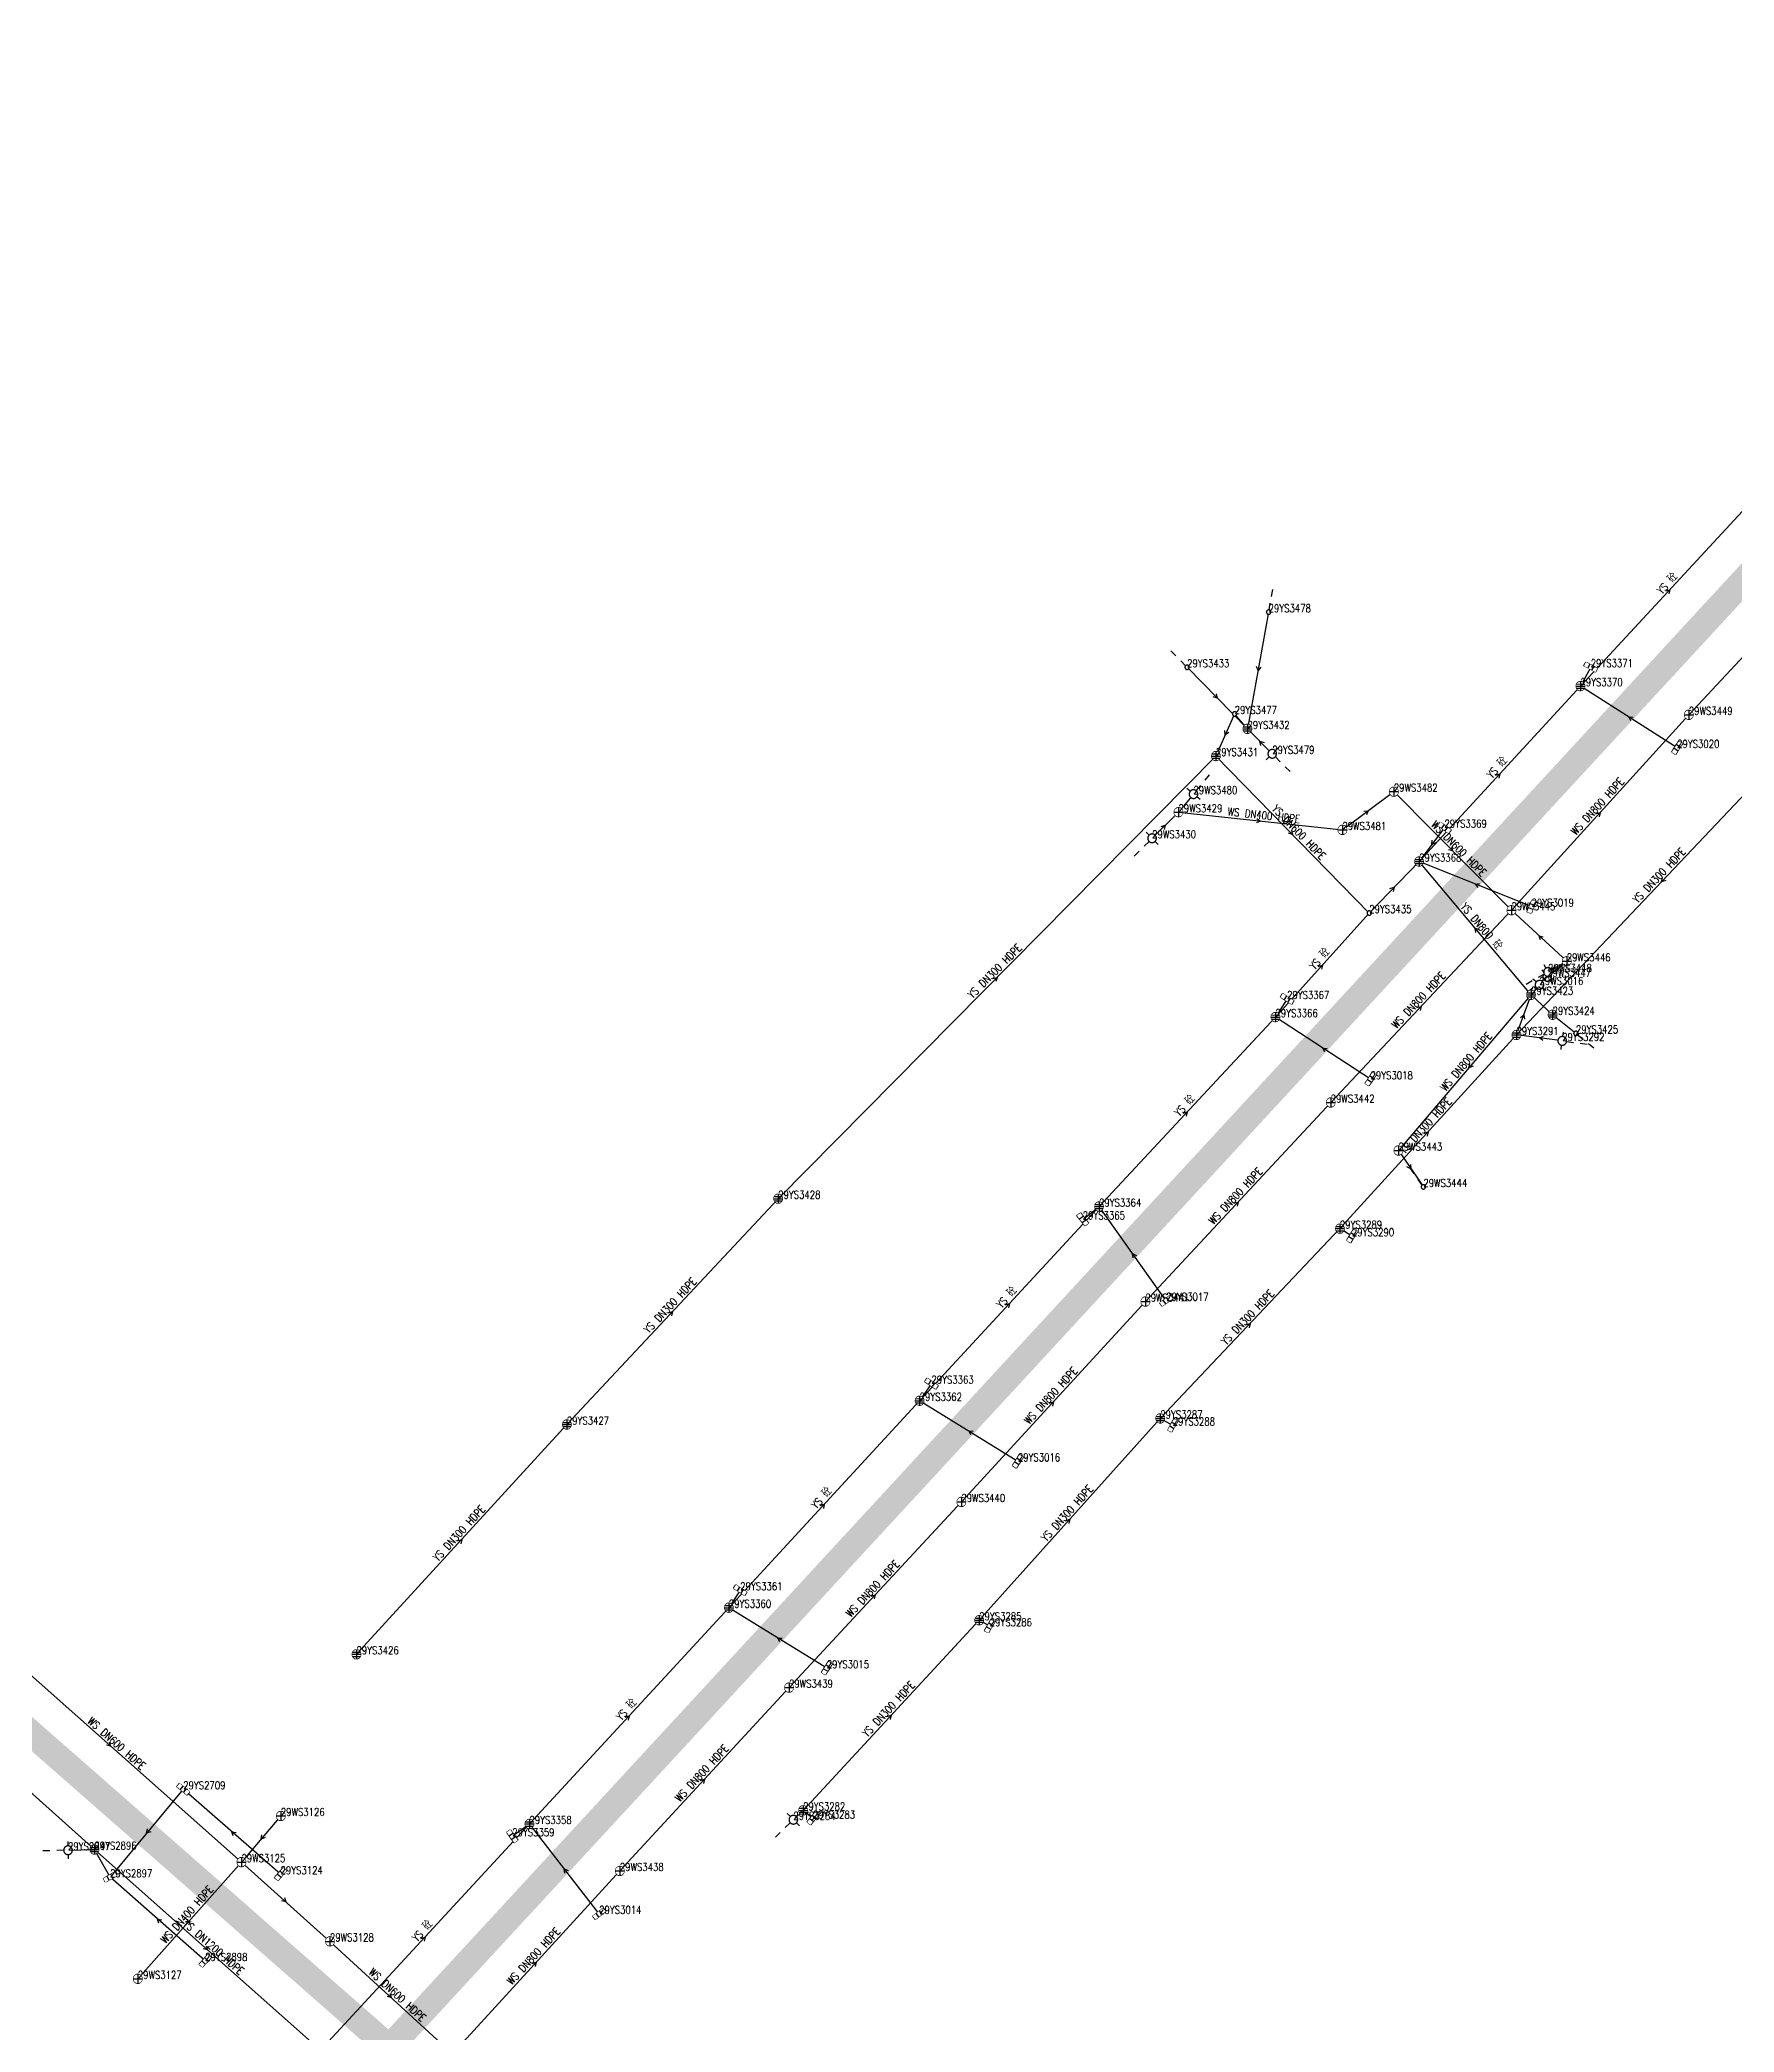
# Model space of a CAD drawing. Extents: x 78813 to 99477, y 2421021 to 2448125.
# Drawn here: x 86351.8 to 86547.2, y 2430890.8 to 2431120.6 of the extents above; entities that cross this region are included whole.
import ezdxf
from ezdxf.enums import TextEntityAlignment as Align

# ---------------------------------------------------------------- set-up
doc = ezdxf.new("R2010")
doc.units = 0
doc.set_wipeout_variables(frame=1)
doc.layers.get('0').update_dxf_attribs({"linetype": 'CONTINUOUS'})
for name, color, linetype in [('DX_WS', 16, 'CONTINUOUS'), ('DX_YS', 42, 'CONTINUOUS'), ('道路', 5, 'CONTINUOUS')]:
    doc.layers.add(name, color=color, linetype=linetype)
for name, color, linetype, true_color in [('WSLINE', 7, 'CONTINUOUS', 0x7f0000), ('YSANNEXE', 7, 'CONTINUOUS', 0xcc9900), ('YSLINE', 7, 'CONTINUOUS', 0xcc9900)]:
    doc.layers.add(name, color=color, linetype=linetype, true_color=true_color)
doc.styles.add('CcNameZT', font='txt.SHX', dxfattribs={"width": 0.8, "bigfont": 'HZTXT.SHX'})
doc.styles.get("Standard").update_dxf_attribs({"font": 'txt.shx', "bigfont": 'hztxt.shx'})

# ---------------------------------------------------------------- blocks, each defined once
blk = doc.blocks.new('PS污水井')
blk.add_lwpolyline([(1, 0), (1, 0.07), (0.99, 0.14), (0.98, 0.21), (0.96, 0.28), (0.94, 0.34), (0.91, 0.41), (0.88, 0.47), (0.85, 0.53), (0.81, 0.59), (0.77, 0.64), (0.72, 0.69), (0.67, 0.74), (0.62, 0.79), (0.56, 0.83), (0.5, 0.87), (0.44, 0.9), (0.37, 0.93), (0.31, 0.95), (0.24, 0.97), (0.17, 0.98), (0.1, 0.99), (0.03, 1), (-0.03, 1), (-0.1, 0.99), (-0.17, 0.98), (-0.24, 0.97), (-0.31, 0.95), (-0.37, 0.93), (-0.44, 0.9), (-0.5, 0.87), (-0.56, 0.83), (-0.62, 0.79), (-0.67, 0.74), (-0.72, 0.69), (-0.77, 0.64), (-0.81, 0.59), (-0.85, 0.53), (-0.88, 0.47), (-0.91, 0.41), (-0.94, 0.34), (-0.96, 0.28), (-0.98, 0.21), (-0.99, 0.14), (-1, 0.07), (-1, 0), (-1, -0.07), (-0.99, -0.14), (-0.98, -0.21), (-0.96, -0.28), (-0.94, -0.34), (-0.91, -0.41), (-0.88, -0.47), (-0.85, -0.53), (-0.81, -0.59), (-0.77, -0.64), (-0.72, -0.69), (-0.67, -0.74), (-0.62, -0.79), (-0.56, -0.83), (-0.5, -0.87), (-0.44, -0.9), (-0.37, -0.93), (-0.31, -0.95), (-0.24, -0.97), (-0.17, -0.98), (-0.1, -0.99), (-0.03, -1), (0.03, -1), (0.1, -0.99), (0.17, -0.98), (0.24, -0.97), (0.31, -0.95), (0.37, -0.93), (0.44, -0.9), (0.5, -0.87), (0.56, -0.83), (0.62, -0.79), (0.67, -0.74), (0.72, -0.69), (0.77, -0.64), (0.81, -0.59), (0.85, -0.53), (0.88, -0.47), (0.91, -0.41), (0.94, -0.34), (0.96, -0.28), (0.98, -0.21), (0.99, -0.14), (1, 0)], close=True)
blk.add_wipeout([(1, 0), (1, 0.07), (0.99, 0.14), (0.98, 0.21), (0.96, 0.28), (0.94, 0.34), (0.91, 0.41), (0.88, 0.47), (0.85, 0.53), (0.81, 0.59), (0.77, 0.64), (0.72, 0.69), (0.67, 0.74), (0.62, 0.79), (0.56, 0.83), (0.5, 0.87), (0.44, 0.9), (0.37, 0.93), (0.31, 0.95), (0.24, 0.97), (0.17, 0.98), (0.1, 0.99), (0.03, 1), (-0.03, 1), (-0.1, 0.99), (-0.17, 0.98), (-0.24, 0.97), (-0.31, 0.95), (-0.37, 0.93), (-0.44, 0.9), (-0.5, 0.87), (-0.56, 0.83), (-0.62, 0.79), (-0.67, 0.74), (-0.72, 0.69), (-0.77, 0.64), (-0.81, 0.59), (-0.85, 0.53), (-0.88, 0.47), (-0.91, 0.41), (-0.94, 0.34), (-0.96, 0.28), (-0.98, 0.21), (-0.99, 0.14), (-1, 0.07), (-1, 0), (-1, -0.07), (-0.99, -0.14), (-0.98, -0.21), (-0.96, -0.28), (-0.94, -0.34), (-0.91, -0.41), (-0.88, -0.47), (-0.85, -0.53), (-0.81, -0.59), (-0.77, -0.64), (-0.72, -0.69), (-0.67, -0.74), (-0.62, -0.79), (-0.56, -0.83), (-0.5, -0.87), (-0.44, -0.9), (-0.37, -0.93), (-0.31, -0.95), (-0.24, -0.97), (-0.17, -0.98), (-0.1, -0.99), (-0.03, -1), (0.03, -1), (0.1, -0.99), (0.17, -0.98), (0.24, -0.97), (0.31, -0.95), (0.37, -0.93), (0.44, -0.9), (0.5, -0.87), (0.56, -0.83), (0.62, -0.79), (0.67, -0.74), (0.72, -0.69), (0.77, -0.64), (0.81, -0.59), (0.85, -0.53), (0.88, -0.47), (0.91, -0.41), (0.94, -0.34), (0.96, -0.28), (0.98, -0.21), (0.99, -0.14)])
for p, q in [((-1, 0), (0, 0)), ((0, 1), (0, 0)), ((0, 0), (0, -1)), ((0, 0), (1, 0))]:
    blk.add_line(p, q)
blk = doc.blocks.new('PS非普查')
blk.add_lwpolyline([(3.7, 0), (5.3, 0)])
blk.add_wipeout([(0.5, 0), (0.5, 0.03), (0.5, 0.07), (0.49, 0.1), (0.48, 0.14), (0.47, 0.17), (0.46, 0.2), (0.44, 0.23), (0.42, 0.26), (0.4, 0.29), (0.38, 0.32), (0.36, 0.35), (0.33, 0.37), (0.31, 0.39), (0.28, 0.41), (0.25, 0.43), (0.22, 0.45), (0.19, 0.46), (0.15, 0.48), (0.12, 0.49), (0.09, 0.49), (0.05, 0.5), (0.02, 0.5), (-0.02, 0.5), (-0.05, 0.5), (-0.09, 0.49), (-0.12, 0.49), (-0.15, 0.48), (-0.19, 0.46), (-0.22, 0.45), (-0.25, 0.43), (-0.28, 0.41), (-0.31, 0.39), (-0.33, 0.37), (-0.36, 0.35), (-0.38, 0.32), (-0.4, 0.29), (-0.42, 0.26), (-0.44, 0.23), (-0.46, 0.2), (-0.47, 0.17), (-0.48, 0.14), (-0.49, 0.1), (-0.5, 0.07), (-0.5, 0.03), (-0.5, 0), (-0.5, -0.03), (-0.5, -0.07), (-0.49, -0.1), (-0.48, -0.14), (-0.47, -0.17), (-0.46, -0.2), (-0.44, -0.23), (-0.42, -0.26), (-0.4, -0.29), (-0.38, -0.32), (-0.36, -0.35), (-0.33, -0.37), (-0.31, -0.39), (-0.28, -0.41), (-0.25, -0.43), (-0.22, -0.45), (-0.19, -0.46), (-0.15, -0.48), (-0.12, -0.49), (-0.09, -0.49), (-0.05, -0.5), (-0.02, -0.5), (0.02, -0.5), (0.05, -0.5), (0.09, -0.49), (0.12, -0.49), (0.15, -0.48), (0.19, -0.46), (0.22, -0.45), (0.25, -0.43), (0.28, -0.41), (0.31, -0.39), (0.33, -0.37), (0.36, -0.35), (0.38, -0.32), (0.4, -0.29), (0.42, -0.26), (0.44, -0.23), (0.46, -0.2), (0.47, -0.17), (0.48, -0.14), (0.49, -0.1), (0.5, -0.07)])
blk.add_line((0.5, 0), (2.1, 0))
blk.add_lwpolyline([(0.5, 0), (0.5, 0.03), (0.5, 0.07), (0.49, 0.1), (0.48, 0.14), (0.47, 0.17), (0.46, 0.2), (0.44, 0.23), (0.42, 0.26), (0.4, 0.29), (0.38, 0.32), (0.36, 0.35), (0.33, 0.37), (0.31, 0.39), (0.28, 0.41), (0.25, 0.43), (0.22, 0.45), (0.19, 0.46), (0.15, 0.48), (0.12, 0.49), (0.09, 0.49), (0.05, 0.5), (0.02, 0.5), (-0.02, 0.5), (-0.05, 0.5), (-0.09, 0.49), (-0.12, 0.49), (-0.15, 0.48), (-0.19, 0.46), (-0.22, 0.45), (-0.25, 0.43), (-0.28, 0.41), (-0.31, 0.39), (-0.33, 0.37), (-0.36, 0.35), (-0.38, 0.32), (-0.4, 0.29), (-0.42, 0.26), (-0.44, 0.23), (-0.46, 0.2), (-0.47, 0.17), (-0.48, 0.14), (-0.49, 0.1), (-0.5, 0.07), (-0.5, 0.03), (-0.5, 0), (-0.5, -0.03), (-0.5, -0.07), (-0.49, -0.1), (-0.48, -0.14), (-0.47, -0.17), (-0.46, -0.2), (-0.44, -0.23), (-0.42, -0.26), (-0.4, -0.29), (-0.38, -0.32), (-0.36, -0.35), (-0.33, -0.37), (-0.31, -0.39), (-0.28, -0.41), (-0.25, -0.43), (-0.22, -0.45), (-0.19, -0.46), (-0.15, -0.48), (-0.12, -0.49), (-0.09, -0.49), (-0.05, -0.5), (-0.02, -0.5), (0.02, -0.5), (0.05, -0.5), (0.09, -0.49), (0.12, -0.49), (0.15, -0.48), (0.19, -0.46), (0.22, -0.45), (0.25, -0.43), (0.28, -0.41), (0.31, -0.39), (0.33, -0.37), (0.36, -0.35), (0.38, -0.32), (0.4, -0.29), (0.42, -0.26), (0.44, -0.23), (0.46, -0.2), (0.47, -0.17), (0.48, -0.14), (0.49, -0.1), (0.5, -0.07), (0.5, 0)], close=True)
blk = doc.blocks.new('PS预留口')
blk.add_lwpolyline([(4.2, 0), (5.8, 0)])
blk.add_wipeout([(1, 0), (1, 0.07), (0.99, 0.14), (0.98, 0.21), (0.96, 0.28), (0.94, 0.34), (0.91, 0.41), (0.88, 0.47), (0.85, 0.53), (0.81, 0.59), (0.77, 0.64), (0.72, 0.69), (0.67, 0.74), (0.62, 0.79), (0.56, 0.83), (0.5, 0.87), (0.44, 0.9), (0.37, 0.93), (0.31, 0.95), (0.24, 0.97), (0.17, 0.98), (0.1, 0.99), (0.03, 1), (-0.03, 1), (-0.1, 0.99), (-0.17, 0.98), (-0.24, 0.97), (-0.31, 0.95), (-0.37, 0.93), (-0.44, 0.9), (-0.5, 0.87), (-0.56, 0.83), (-0.62, 0.79), (-0.67, 0.74), (-0.72, 0.69), (-0.77, 0.64), (-0.81, 0.59), (-0.85, 0.53), (-0.88, 0.47), (-0.91, 0.41), (-0.94, 0.34), (-0.96, 0.28), (-0.98, 0.21), (-0.99, 0.14), (-1, 0.07), (-1, 0), (-1, -0.07), (-0.99, -0.14), (-0.98, -0.21), (-0.96, -0.28), (-0.94, -0.34), (-0.91, -0.41), (-0.88, -0.47), (-0.85, -0.53), (-0.81, -0.59), (-0.77, -0.64), (-0.72, -0.69), (-0.67, -0.74), (-0.62, -0.79), (-0.56, -0.83), (-0.5, -0.87), (-0.44, -0.9), (-0.37, -0.93), (-0.31, -0.95), (-0.24, -0.97), (-0.17, -0.98), (-0.1, -0.99), (-0.03, -1), (0.03, -1), (0.1, -0.99), (0.17, -0.98), (0.24, -0.97), (0.31, -0.95), (0.37, -0.93), (0.44, -0.9), (0.5, -0.87), (0.56, -0.83), (0.62, -0.79), (0.67, -0.74), (0.72, -0.69), (0.77, -0.64), (0.81, -0.59), (0.85, -0.53), (0.88, -0.47), (0.91, -0.41), (0.94, -0.34), (0.96, -0.28), (0.98, -0.21), (0.99, -0.14)])
blk.add_line((1, 0), (2.6, 0))
blk.add_lwpolyline([(1, 0), (1, 0.07), (0.99, 0.14), (0.98, 0.21), (0.96, 0.28), (0.94, 0.34), (0.91, 0.41), (0.88, 0.47), (0.85, 0.53), (0.81, 0.59), (0.77, 0.64), (0.72, 0.69), (0.67, 0.74), (0.62, 0.79), (0.56, 0.83), (0.5, 0.87), (0.44, 0.9), (0.37, 0.93), (0.31, 0.95), (0.24, 0.97), (0.17, 0.98), (0.1, 0.99), (0.03, 1), (-0.03, 1), (-0.1, 0.99), (-0.17, 0.98), (-0.24, 0.97), (-0.31, 0.95), (-0.37, 0.93), (-0.44, 0.9), (-0.5, 0.87), (-0.56, 0.83), (-0.62, 0.79), (-0.67, 0.74), (-0.72, 0.69), (-0.77, 0.64), (-0.81, 0.59), (-0.85, 0.53), (-0.88, 0.47), (-0.91, 0.41), (-0.94, 0.34), (-0.96, 0.28), (-0.98, 0.21), (-0.99, 0.14), (-1, 0.07), (-1, 0), (-1, -0.07), (-0.99, -0.14), (-0.98, -0.21), (-0.96, -0.28), (-0.94, -0.34), (-0.91, -0.41), (-0.88, -0.47), (-0.85, -0.53), (-0.81, -0.59), (-0.77, -0.64), (-0.72, -0.69), (-0.67, -0.74), (-0.62, -0.79), (-0.56, -0.83), (-0.5, -0.87), (-0.44, -0.9), (-0.37, -0.93), (-0.31, -0.95), (-0.24, -0.97), (-0.17, -0.98), (-0.1, -0.99), (-0.03, -1), (0.03, -1), (0.1, -0.99), (0.17, -0.98), (0.24, -0.97), (0.31, -0.95), (0.37, -0.93), (0.44, -0.9), (0.5, -0.87), (0.56, -0.83), (0.62, -0.79), (0.67, -0.74), (0.72, -0.69), (0.77, -0.64), (0.81, -0.59), (0.85, -0.53), (0.88, -0.47), (0.91, -0.41), (0.94, -0.34), (0.96, -0.28), (0.98, -0.21), (0.99, -0.14), (1, 0)], close=True)
for points in [[(0, 1), (0, 2)], [(0, -2), (0, -1)]]:
    blk.add_lwpolyline(points)
blk = doc.blocks.new('LX')
for p, q in [((-0.866, 0.5), (0, 0)), ((0, 0), (-0.866, -0.5))]:
    blk.add_line(p, q)
blk = doc.blocks.new('PS雨水井')
blk.add_lwpolyline([(1, 0), (1, 0.07), (0.99, 0.14), (0.98, 0.21), (0.96, 0.28), (0.94, 0.34), (0.91, 0.41), (0.88, 0.47), (0.85, 0.53), (0.81, 0.59), (0.77, 0.64), (0.72, 0.69), (0.67, 0.74), (0.62, 0.79), (0.56, 0.83), (0.5, 0.87), (0.44, 0.9), (0.37, 0.93), (0.31, 0.95), (0.24, 0.97), (0.17, 0.98), (0.1, 0.99), (0.03, 1), (-0.03, 1), (-0.1, 0.99), (-0.17, 0.98), (-0.24, 0.97), (-0.31, 0.95), (-0.37, 0.93), (-0.44, 0.9), (-0.5, 0.87), (-0.56, 0.83), (-0.62, 0.79), (-0.67, 0.74), (-0.72, 0.69), (-0.77, 0.64), (-0.81, 0.59), (-0.85, 0.53), (-0.88, 0.47), (-0.91, 0.41), (-0.94, 0.34), (-0.96, 0.28), (-0.98, 0.21), (-0.99, 0.14), (-1, 0.07), (-1, 0), (-1, -0.07), (-0.99, -0.14), (-0.98, -0.21), (-0.96, -0.28), (-0.94, -0.34), (-0.91, -0.41), (-0.88, -0.47), (-0.85, -0.53), (-0.81, -0.59), (-0.77, -0.64), (-0.72, -0.69), (-0.67, -0.74), (-0.62, -0.79), (-0.56, -0.83), (-0.5, -0.87), (-0.44, -0.9), (-0.37, -0.93), (-0.31, -0.95), (-0.24, -0.97), (-0.17, -0.98), (-0.1, -0.99), (-0.03, -1), (0.03, -1), (0.1, -0.99), (0.17, -0.98), (0.24, -0.97), (0.31, -0.95), (0.37, -0.93), (0.44, -0.9), (0.5, -0.87), (0.56, -0.83), (0.62, -0.79), (0.67, -0.74), (0.72, -0.69), (0.77, -0.64), (0.81, -0.59), (0.85, -0.53), (0.88, -0.47), (0.91, -0.41), (0.94, -0.34), (0.96, -0.28), (0.98, -0.21), (0.99, -0.14), (1, 0)], close=True)
blk.add_wipeout([(1, 0), (1, 0.07), (0.99, 0.14), (0.98, 0.21), (0.96, 0.28), (0.94, 0.34), (0.91, 0.41), (0.88, 0.47), (0.85, 0.53), (0.81, 0.59), (0.77, 0.64), (0.72, 0.69), (0.67, 0.74), (0.62, 0.79), (0.56, 0.83), (0.5, 0.87), (0.44, 0.9), (0.37, 0.93), (0.31, 0.95), (0.24, 0.97), (0.17, 0.98), (0.1, 0.99), (0.03, 1), (-0.03, 1), (-0.1, 0.99), (-0.17, 0.98), (-0.24, 0.97), (-0.31, 0.95), (-0.37, 0.93), (-0.44, 0.9), (-0.5, 0.87), (-0.56, 0.83), (-0.62, 0.79), (-0.67, 0.74), (-0.72, 0.69), (-0.77, 0.64), (-0.81, 0.59), (-0.85, 0.53), (-0.88, 0.47), (-0.91, 0.41), (-0.94, 0.34), (-0.96, 0.28), (-0.98, 0.21), (-0.99, 0.14), (-1, 0.07), (-1, 0), (-1, -0.07), (-0.99, -0.14), (-0.98, -0.21), (-0.96, -0.28), (-0.94, -0.34), (-0.91, -0.41), (-0.88, -0.47), (-0.85, -0.53), (-0.81, -0.59), (-0.77, -0.64), (-0.72, -0.69), (-0.67, -0.74), (-0.62, -0.79), (-0.56, -0.83), (-0.5, -0.87), (-0.44, -0.9), (-0.37, -0.93), (-0.31, -0.95), (-0.24, -0.97), (-0.17, -0.98), (-0.1, -0.99), (-0.03, -1), (0.03, -1), (0.1, -0.99), (0.17, -0.98), (0.24, -0.97), (0.31, -0.95), (0.37, -0.93), (0.44, -0.9), (0.5, -0.87), (0.56, -0.83), (0.62, -0.79), (0.67, -0.74), (0.72, -0.69), (0.77, -0.64), (0.81, -0.59), (0.85, -0.53), (0.88, -0.47), (0.91, -0.41), (0.94, -0.34), (0.96, -0.28), (0.98, -0.21), (0.99, -0.14)])
for p, q in [((-1, 0), (0, 0)), ((-0.88, 0.48), (0, 0.47)), ((0, 1), (0, 0)), ((0, 0.47), (0.88, 0.47)), ((0, 0), (0, -1)), ((0, 0), (1, 0)), ((-0.88, -0.48), (0, -0.48)), ((0, -0.48), (0.88, -0.48))]:
    blk.add_line(p, q)
blk = doc.blocks.new('PS雨篦')
blk.add_lwpolyline([(-1.5, 0.5), (0, 0.5), (1.5, 0.5), (1.5, -0.5), (0, -0.5), (-1.5, -0.5)], close=True)
blk.add_wipeout([(-1.5, 0.5), (0, 0.5), (1.5, 0.5), (1.5, -0.5), (0, -0.5), (-1.5, -0.5)])
for p, q in [((-0.51, -0.5), (-0.51, 0.5)), ((0.49, -0.5), (0.49, 0.5))]:
    blk.add_line(p, q)
blk = doc.blocks.new('PS管线点')
blk.add_wipeout([(0.5, 0), (0.5, 0.03), (0.5, 0.07), (0.49, 0.1), (0.48, 0.14), (0.47, 0.17), (0.46, 0.2), (0.44, 0.23), (0.42, 0.26), (0.4, 0.29), (0.38, 0.32), (0.36, 0.35), (0.33, 0.37), (0.31, 0.39), (0.28, 0.41), (0.25, 0.43), (0.22, 0.45), (0.19, 0.46), (0.15, 0.48), (0.12, 0.49), (0.09, 0.49), (0.05, 0.5), (0.02, 0.5), (-0.02, 0.5), (-0.05, 0.5), (-0.09, 0.49), (-0.12, 0.49), (-0.15, 0.48), (-0.19, 0.46), (-0.22, 0.45), (-0.25, 0.43), (-0.28, 0.41), (-0.31, 0.39), (-0.33, 0.37), (-0.36, 0.35), (-0.38, 0.32), (-0.4, 0.29), (-0.42, 0.26), (-0.44, 0.23), (-0.46, 0.2), (-0.47, 0.17), (-0.48, 0.14), (-0.49, 0.1), (-0.5, 0.07), (-0.5, 0.03), (-0.5, 0), (-0.5, -0.03), (-0.5, -0.07), (-0.49, -0.1), (-0.48, -0.14), (-0.47, -0.17), (-0.46, -0.2), (-0.44, -0.23), (-0.42, -0.26), (-0.4, -0.29), (-0.38, -0.32), (-0.36, -0.35), (-0.33, -0.37), (-0.31, -0.39), (-0.28, -0.41), (-0.25, -0.43), (-0.22, -0.45), (-0.19, -0.46), (-0.15, -0.48), (-0.12, -0.49), (-0.09, -0.49), (-0.05, -0.5), (-0.02, -0.5), (0.02, -0.5), (0.05, -0.5), (0.09, -0.49), (0.12, -0.49), (0.15, -0.48), (0.19, -0.46), (0.22, -0.45), (0.25, -0.43), (0.28, -0.41), (0.31, -0.39), (0.33, -0.37), (0.36, -0.35), (0.38, -0.32), (0.4, -0.29), (0.42, -0.26), (0.44, -0.23), (0.46, -0.2), (0.47, -0.17), (0.48, -0.14), (0.49, -0.1), (0.5, -0.07)])
blk.add_lwpolyline([(0.5, 0), (0.5, 0.03), (0.5, 0.07), (0.49, 0.1), (0.48, 0.14), (0.47, 0.17), (0.46, 0.2), (0.44, 0.23), (0.42, 0.26), (0.4, 0.29), (0.38, 0.32), (0.36, 0.35), (0.33, 0.37), (0.31, 0.39), (0.28, 0.41), (0.25, 0.43), (0.22, 0.45), (0.19, 0.46), (0.15, 0.48), (0.12, 0.49), (0.09, 0.49), (0.05, 0.5), (0.02, 0.5), (-0.02, 0.5), (-0.05, 0.5), (-0.09, 0.49), (-0.12, 0.49), (-0.15, 0.48), (-0.19, 0.46), (-0.22, 0.45), (-0.25, 0.43), (-0.28, 0.41), (-0.31, 0.39), (-0.33, 0.37), (-0.36, 0.35), (-0.38, 0.32), (-0.4, 0.29), (-0.42, 0.26), (-0.44, 0.23), (-0.46, 0.2), (-0.47, 0.17), (-0.48, 0.14), (-0.49, 0.1), (-0.5, 0.07), (-0.5, 0.03), (-0.5, 0), (-0.5, -0.03), (-0.5, -0.07), (-0.49, -0.1), (-0.48, -0.14), (-0.47, -0.17), (-0.46, -0.2), (-0.44, -0.23), (-0.42, -0.26), (-0.4, -0.29), (-0.38, -0.32), (-0.36, -0.35), (-0.33, -0.37), (-0.31, -0.39), (-0.28, -0.41), (-0.25, -0.43), (-0.22, -0.45), (-0.19, -0.46), (-0.15, -0.48), (-0.12, -0.49), (-0.09, -0.49), (-0.05, -0.5), (-0.02, -0.5), (0.02, -0.5), (0.05, -0.5), (0.09, -0.49), (0.12, -0.49), (0.15, -0.48), (0.19, -0.46), (0.22, -0.45), (0.25, -0.43), (0.28, -0.41), (0.31, -0.39), (0.33, -0.37), (0.36, -0.35), (0.38, -0.32), (0.4, -0.29), (0.42, -0.26), (0.44, -0.23), (0.46, -0.2), (0.47, -0.17), (0.48, -0.14), (0.49, -0.1), (0.5, -0.07), (0.5, 0)], close=True)

msp = doc.modelspace()

# ---------------------------------------------------------------- linework, layer by layer
at = {"layer": 'WSLINE'}
for p, q in [((86542, 2431042.75), (86564.24, 2431066.6)), ((86521.54, 2431020.2), (86542, 2431042.75)), ((86484.86, 2431033.6), (86483.13, 2431031.51)), ((86502.04, 2431029.47), (86507.97, 2431033.88)), ((86507.97, 2431033.88), (86521.54, 2431020.2)), ((86480.09, 2431028.5), (86483.13, 2431031.51)), ((86483.13, 2431031.51), (86502.04, 2431029.47)), ((86500.69, 2430998.02), (86521.54, 2431020.2)), ((86527.92, 2431014.31), (86521.54, 2431020.2)), ((86525.66, 2431012.53), (86527.92, 2431014.31)), ((86525.76, 2431013.08), (86527.92, 2431014.31)), ((86524.78, 2431011.6), (86508.5, 2430992.48)), ((86479.31, 2430975.06), (86500.69, 2430998.02)), ((86508.5, 2430992.48), (86511.38, 2430988.29)), ((86458.08, 2430951.95), (86479.31, 2430975.06)), ((86438.2, 2430930.53), (86458.08, 2430951.95)), ((86344.82, 2430937.18), (86375.03, 2430910.4)), ((86418.68, 2430909.38), (86438.2, 2430930.53)), ((86379.57, 2430915.72), (86375.03, 2430910.4)), ((86363.07, 2430896.94), (86375.03, 2430910.4)), ((86375.03, 2430910.4), (86385.24, 2430901.26)), ((86399.37, 2430888.3), (86418.68, 2430909.38)), ((86399.37, 2430888.3), (86385.24, 2430901.26))]:
    msp.add_line(p, q, dxfattribs=at)
at = {"layer": 'YSLINE'}
for p, q in [((86529.5, 2431046.06), (86550.14, 2431068.3)), ((86493.53, 2431054.59), (86491.08, 2431041.13)), ((86484.12, 2431048.23), (86491.08, 2431041.13)), ((86530.69, 2431048.25), (86529.5, 2431046.06)), ((86510.89, 2431025.82), (86529.5, 2431046.06)), ((86489.61, 2431042.85), (86487.45, 2431037.99)), ((86491.08, 2431041.13), (86489.61, 2431042.85)), ((86493.95, 2431038.25), (86491.08, 2431041.13)), ((86513.82, 2431029.73), (86510.89, 2431025.82)), ((86505.14, 2431019.88), (86510.89, 2431025.82)), ((86494.32, 2431007.88), (86505.14, 2431019.88)), ((86495.66, 2431009.98), (86494.32, 2431007.88)), ((86528.98, 2431006), (86526.29, 2431008.15)), ((86473.96, 2430986.02), (86494.32, 2431007.88)), ((86505.29, 2431000.71), (86494.32, 2431007.88)), ((86527.4, 2431005.13), (86522.12, 2431005.81)), ((86412.57, 2430960.88), (86436.95, 2430986.93)), ((86453.27, 2430963.62), (86473.96, 2430986.02)), ((86472.08, 2430984.54), (86473.96, 2430986.02)), ((86481.03, 2430961.58), (86501.75, 2430983.47)), ((86503.14, 2430982.61), (86501.75, 2430983.47)), ((86454.63, 2430965.6), (86453.27, 2430963.62)), ((86431.26, 2430939.75), (86453.27, 2430963.62)), ((86464.6, 2430956.63), (86453.27, 2430963.62)), ((86388.3, 2430934.37), (86412.57, 2430960.88)), ((86460.14, 2430938.3), (86481.03, 2430961.58)), ((86482.47, 2430960.77), (86481.03, 2430961.58)), ((86432.57, 2430941.77), (86431.26, 2430939.75)), ((86408.25, 2430914.8), (86431.26, 2430939.75)), ((86442.56, 2430932.76), (86431.26, 2430939.75)), ((86461.35, 2430937.61), (86460.14, 2430938.3)), ((86336.34, 2430931.32), (86358.06, 2430911.85)), ((86368.31, 2430918.81), (86359.87, 2430908.66)), ((86438.7, 2430915.29), (86439.82, 2430916.37)), ((86440.95, 2430915.43), (86439.82, 2430916.37)), ((86406.27, 2430913.38), (86408.25, 2430914.8)), ((86416.3, 2430904.44), (86408.25, 2430914.8)), ((86355.02, 2430911.77), (86358.06, 2430911.85)), ((86359.87, 2430908.66), (86358.06, 2430911.85)), ((86370.84, 2430899), (86359.87, 2430908.66))]:
    msp.add_line(p, q, dxfattribs=at)

# ---------------------------------------------------------------- block references
at = {"layer": 'DX_WS', "yscale": 0.5, "zscale": 0.5}
for p, xscale, rotation in [((86505, 2431031.67), 0.4999999998630701, 36.66929886726163), ((86531.77, 2431031.48), 0.4999999998621667, 47.55549698130921), ((86492.58, 2431030.49), 0.4999999999913706, 354.0879173971848), ((86514.75, 2431027.04), 0.5000000000218291, 314.5538295241302), ((86524.73, 2431017.25), 0.500000000145689, 137.509870812667), ((86511.11, 2431009.11), 0.5000000000658894, 46.98253920664027), ((86516.64, 2431002.04), 0.4999999998278945, 229.7560758296854), ((86490, 2430986.54), 0.5000000000658894, 46.98253920664027), ((86468.7, 2430963.5), 0.4999999998621667, 47.55549698130921), ((86448.14, 2430941.24), 0.5000000000658894, 46.98253920664027), ((86359.93, 2430923.79), 0.4999999998866608, 318.5645341074481), ((86428.44, 2430919.96), 0.4999999998621667, 47.55549698130921), ((86377.3, 2430913.06), 0.4999999998278945, 229.7560758296854), ((86380.14, 2430905.83), 0.4999999999871826, 317.9915762995381), ((86369.05, 2430903.67), 0.5000000000436156, 48.12845479608112), ((86409.03, 2430898.84), 0.4999999998621667, 47.55549698130921), ((86392.31, 2430894.78), 0.5000000000075154, 317.5098677588699)]:
    msp.add_blockref('LX', p, dxfattribs=dict(at, xscale=xscale, rotation=rotation))
at = {"layer": 'YSANNEXE', "yscale": 0.5, "zscale": 0.5}
for p, xscale, rotation in [((86539.82, 2431057.18), 0.5000000000658894, 46.98253920664027), ((86492.31, 2431047.86), 0.5000000001173442, 259.5498811970523), ((86487.6, 2431044.68), 0.5000000000218291, 314.5538295241302), ((86535.08, 2431042.5), 0.5000000000956256, 147.2501533328874), ((86488.53, 2431040.42), 0.5000000002019719, 245.7988941218096), ((86520.19, 2431035.94), 0.4999999998621667, 47.55549698130921), ((86496.3, 2431028.94), 0.5000000000218291, 314.5538295241302), ((86508.01, 2431022.85), 0.4999999998289463, 45.83662359235585), ((86517.38, 2431023.22), 0.5000000000226483, 158.1363514484153), ((86538.86, 2431023.49), 0.4999999998439218, 226.318329060497), ((86517.34, 2431018.14), 0.5000000000899036, 130.061419485076), ((86462.2, 2431012.46), 0.499999999860744, 45.26366580035281), ((86499.73, 2431013.88), 0.5000000000436156, 48.12845479608112), ((86522.96, 2431008.13), 0.5000000001015507, 69.900851009678), ((86524.76, 2431005.47), 0.4999999999847183, 172.4602963487976), ((86499.8, 2431004.3), 0.4999999999089239, 146.6771955679317), ((86484.14, 2430996.95), 0.5000000000658894, 46.98253920664027), ((86511.94, 2430994.64), 0.4999999998621667, 47.55549698130921), ((86477.84, 2430980.59), 0.4999999999255409, 125.4777571392447), ((86424.76, 2430973.9), 0.5000000000658894, 46.98253920664027), ((86463.62, 2430974.82), 0.4999999998621667, 47.55549698130921), ((86491.39, 2430972.52), 0.5000000000947901, 46.40958141678438), ((86458.94, 2430960.13), 0.499999999923483, 148.396068952295), ((86442.27, 2430951.68), 0.4999999998621667, 47.55549698130921), ((86470.58, 2430949.94), 0.5000000000436156, 48.12845479608112), ((86400.44, 2430947.62), 0.4999999998621667, 47.55549698130921), ((86436.91, 2430936.25), 0.499999999923483, 148.396068952295), ((86419.76, 2430927.27), 0.4999999998621667, 47.55549698130921), ((86449.98, 2430927.34), 0.5000000000658894, 46.98253920664027), ((86364.09, 2430913.73), 0.4999999999526228, 230.3290336375206), ((86373.93, 2430913.9), 0.5000000000124648, 138.6557864201895), ((86412.27, 2430909.62), 0.5000000000862933, 127.7695883071966), ((86365.35, 2430903.83), 0.5000000000124648, 138.6557864201895), ((86396.21, 2430901.75), 0.4999999998621667, 47.55549698130921)]:
    msp.add_blockref('LX', p, dxfattribs=dict(at, xscale=xscale, rotation=rotation))

# ---------------------------------------------------------------- texts
at = {"layer": 'DX_WS', "style": 'CcNameZT', "width": 0.8}
for s, rotation, p in [(' WS DN800 HDPE', 47.7676, (86531.58, 2431031.64, -0.66)), (' WS DN400 HDPE', 353.8315, (86492.61, 2431030.74, 1.66)), (' WS DN600 HDPE', 314.7792, (86514.93, 2431027.22, 0.91)), (' WS DN800 HDPE', 46.78, (86510.93, 2431009.29, -0.75)), (' WS DN800 HDPE', 49.5802, (86516.45, 2431002.2, 1.79)), (' WS DN800 HDPE', 47.0495, (86489.82, 2430986.71, -0.62)), (' WS DN800 HDPE', 47.4318, (86468.51, 2430963.67, -0.79)), (' WS DN800 HDPE', 47.1244, (86447.96, 2430941.41, -0.73)), (' WS DN600 HDPE', 318.4413, (86360.09, 2430923.97, -0.11)), (' WS DN800 HDPE', 47.284, (86428.25, 2430920.13, -0.45)), (' WS DN400 HDPE', 48.3744, (86368.86, 2430903.83, 0.89)), (' WS DN800 HDPE', 47.525, (86408.84, 2430899.01, -0.61)), (' WS DN600 HDPE', 317.4725, (86392.48, 2430894.97, -0.82))]:
    msp.add_text(s, height=0.9, rotation=rotation, dxfattribs=at).set_placement(p, align=Align.CENTER)
at = {"layer": 'DX_YS', "style": 'CcNameZT', "width": 0.8}
for s, rotation, p in [(' YS 砼', 47.1408, (86539.64, 2431057.35, 0.12)), (' YS 砼', 47.3937, (86520.01, 2431036.11, 0.64)), (' YS DN600 HDPE', 314.3197, (86496.47, 2431029.11, 1.89)), (' YS DN300 HDPE', 46.5616, (86538.68, 2431023.67, 2.95)), (' YS DN300 HDPE', 45.3159, (86462.02, 2431012.64, 1.61)), (' YS 砼', 47.9624, (86499.54, 2431014.05, 0.53)), (' YS 砼', 47.035, (86483.96, 2430997.12, 0.52)), (' YS DN300 HDPE', 46.9067, (86424.58, 2430974.07, 1.94)), (' YS 砼', 47.2806, (86463.43, 2430974.99, 0.47)), (' YS DN300 HDPE', 46.5581, (86491.21, 2430972.7, 2.97)), (' YS 砼', 47.3233, (86442.08, 2430951.85, 0.61)), (' YS DN300 HDPE', 48.0984, (86470.4, 2430950.11, 3.09)), (' YS DN300 HDPE', 47.5172, (86400.25, 2430947.79, 1.86)), (' YS DN300 HDPE', 47.181, (86449.79, 2430927.51, 3.19)), (' YS 砼', 47.3167, (86419.57, 2430927.44, 0.7)), (' YS 砼', 47.2824, (86396.02, 2430901.92, 0.69))]:
    msp.add_text(s, height=0.9, rotation=rotation, dxfattribs=at).set_placement(p, align=Align.CENTER)

# ---------------------------------------------------------------- next in the draw order: block references
at = {"layer": 'DX_WS', "xscale": 0.5, "yscale": 0.5, "zscale": 0.5}
for p in [(86542, 2431042.75, -0.77), (86507.97, 2431033.88, 0.91), (86483.13, 2431031.51, 1.66), (86502.04, 2431029.47, 1.73), (86521.54, 2431020.2, -0.66), (86500.69, 2430998.02, -0.75), (86508.5, 2430992.48, 2.07), (86479.31, 2430975.06, -0.62), (86458.08, 2430951.95, -0.79), (86438.2, 2430930.53, -0.73), (86379.57, 2430915.72, 0.9), (86375.03, 2430910.4, 0.18), (86418.68, 2430909.38, -0.45), (86385.24, 2430901.26, -0.82), (86363.07, 2430896.94, 0.89)]:
    msp.add_blockref('PS污水井', p, dxfattribs=at)
at = {"layer": 'DX_WS', "yscale": 0.5, "zscale": 0.5}
for name, p, xscale, rotation in [('PS预留口', (86480.09, 2431028.5, 1.81), 0.4999999999973828, 224.7919277592633), ('PS预留口', (86525.66, 2431012.53, 1.79), 0.4999999998824723, 218.2267017762459), ('PS非普查', (86511.38, 2430988.29, 2.2), 0.5000000001656592, 124.5561296238346)]:
    msp.add_blockref(name, p, dxfattribs=dict(at, xscale=xscale, rotation=rotation))
at = {"layer": 'DX_YS', "yscale": 0.5, "zscale": 0.5}
for name, p, xscale, rotation in [('PS非普查', (86493.53, 2431054.59, 1.79), 0.50000000006304, 79.69477888309349), ('PS非普查', (86484.12, 2431048.23, 3.06), 0.5000000000915961, 134.4259621451403), ('PS雨篦', (86513.82, 2431029.73, 2.42), 0.5000000001153316, 143.0995959017642), ('PS雨篦', (86482.47, 2430960.77, 3.21), 0.4999999999286418, 60.46522800046301), ('PS雨篦', (86464.6, 2430956.63, 2.52), 0.5000000000393735, 58.29803178255295), ('PS预留口', (86355.02, 2430911.77, 1.95), 0.5000000000068768, 181.4344545153504), ('PS雨篦', (86416.3, 2430904.44, 2.43), 0.5000000000011205, 37.83437606680529)]:
    msp.add_blockref(name, p, dxfattribs=dict(at, xscale=xscale, rotation=rotation))
at = {"layer": 'DX_YS', "xscale": 0.5, "yscale": 0.5, "zscale": 0.5}
for name, p in [('PS管线点', (86489.61, 2431042.85, 2.19)), ('PS雨水井', (86494.32, 2431007.88, 0.53)), ('PS雨水井', (86453.27, 2430963.62, 0.47)), ('PS雨水井', (86412.57, 2430960.88, 1.94)), ('PS雨水井', (86431.26, 2430939.75, 0.61)), ('PS雨水井', (86388.3, 2430934.37, 1.86))]:
    msp.add_blockref(name, p, dxfattribs=at)

# ---------------------------------------------------------------- next in the draw order: linework, layer by layer
at = {"layer": 'YSLINE'}
for p, q in [((86540.66, 2431038.94), (86529.5, 2431046.06)), ((86523.87, 2431020.62), (86510.89, 2431025.82)), ((86501.75, 2430983.47), (86522.12, 2431005.81)), ((86481.72, 2430975.16), (86473.96, 2430986.02)), ((86439.82, 2430916.37), (86460.14, 2430938.3)), ((86379.54, 2430909), (86368.31, 2430918.81)), ((86384.16, 2430888.71), (86408.25, 2430914.8)), ((86358.06, 2430911.85), (86384.16, 2430888.71))]:
    msp.add_line(p, q, dxfattribs=at)

# ---------------------------------------------------------------- next in the draw order: block references
at = {"layer": 'DX_WS', "yscale": 0.5, "zscale": 0.5}
for name, p, xscale, rotation in [('PS预留口', (86484.86, 2431033.6, 1.76), 0.5000000001333983, 50.34884271087198), ('LX', (86481.61, 2431030), 0.4999999998802595, 44.69070800721386), ('LX', (86509.94, 2430990.39), 0.5000000000784204, 304.8135470032408)]:
    msp.add_blockref(name, p, dxfattribs=dict(at, xscale=xscale, rotation=rotation))
at = {"layer": 'DX_WS', "xscale": 0.5, "yscale": 0.5, "zscale": 0.5}
msp.add_blockref('PS污水井', (86527.92, 2431014.31, -0.33), dxfattribs=at)
at = {"layer": 'DX_YS', "xscale": 0.5, "yscale": 0.5, "zscale": 0.5}
for p in [(86491.08, 2431041.13, 2.09), (86481.03, 2430961.58, 2.97)]:
    msp.add_blockref('PS雨水井', p, dxfattribs=at)
at = {"layer": 'DX_YS', "yscale": 0.5, "zscale": 0.5}
for p, xscale, rotation in [((86495.66, 2431009.98, 2.56), 0.5000000000615679, 147.2924141113037), ((86454.63, 2430965.6, 2.64), 0.5000000000712544, 145.5480654012738), ((86432.57, 2430941.77, 2.65), 0.5000000000868254, 147.0198484204449)]:
    msp.add_blockref('PS雨篦', p, dxfattribs=dict(at, xscale=xscale, rotation=rotation))
at = {"layer": 'YSANNEXE', "xscale": 0.4999999999587626, "yscale": 0.5, "zscale": 0.5, "rotation": 233.1938226147921}
msp.add_blockref('LX', (86512.35, 2431027.77), dxfattribs=at)

# ---------------------------------------------------------------- next in the draw order: texts
at = {"layer": 'DX_WS', "style": 'CcNameZT', "width": 0.8}
for s, p in [('29WS3449', (86542, 2431042.75, -0.77)), ('29WS3482', (86507.97, 2431033.88, 0.91)), ('29WS3430', (86480.09, 2431028.5, 1.81)), ('29WS3481', (86502.04, 2431029.47, 1.73)), ('29WS3445', (86521.54, 2431020.2, -0.66)), ('29WS3442', (86500.69, 2430998.02, -0.75)), ('29WS3443', (86508.5, 2430992.48, 2.07)), ('29WS3444', (86511.38, 2430988.29, 2.2)), ('29WS3441', (86479.31, 2430975.06, -0.62)), ('29WS3440', (86458.08, 2430951.95, -0.79)), ('29WS3439', (86438.2, 2430930.53, -0.73)), ('29WS3126', (86379.57, 2430915.72, 0.9)), ('29WS3125', (86375.03, 2430910.4, 0.18)), ('29WS3438', (86418.68, 2430909.38, -0.45)), ('29WS3128', (86385.24, 2430901.26, -0.82)), ('29WS3127', (86363.07, 2430896.94, 0.89))]:
    msp.add_text(s, height=0.9, dxfattribs=at).set_placement(p)
at = {"layer": 'DX_YS', "width": 0.8}
for s, p in [('29YS3478', (86493.53, 2431054.59, 1.79)), ('29YS3433', (86484.12, 2431048.23, 3.06)), ('29YS3477', (86489.61, 2431042.85, 2.19)), ('29YS3369', (86513.82, 2431029.73, 2.42)), ('29YS3427', (86412.57, 2430960.88, 1.94)), ('29YS3016', (86464.6, 2430956.63, 2.52)), ('29YS3426', (86388.3, 2430934.37, 1.86)), ('29YS3014', (86416.3, 2430904.44, 2.43))]:
    msp.add_text(s, height=0.9, dxfattribs=at).set_placement(p)
at = {"layer": 'DX_YS', "style": 'CcNameZT', "width": 0.8}
for s, rotation, p in [(' YS DN800 砼', 310.0366, (86517.53, 2431018.3, 0.88)), (' YS DN300 HDPE', 47.6529, (86511.75, 2430994.81, 3.12))]:
    msp.add_text(s, height=0.9, rotation=rotation, dxfattribs=at).set_placement(p, align=Align.CENTER)

# ---------------------------------------------------------------- next in the draw order: linework, layer by layer
at = {"layer": 'YSLINE'}
for p, q in [((86436.95, 2430986.93), (86487.45, 2431037.99)), ((86487.45, 2431037.99), (86505.14, 2431019.88))]:
    msp.add_line(p, q, dxfattribs=at)

# ---------------------------------------------------------------- next in the draw order: block references
at = {"layer": 'DX_WS', "xscale": 0.5000000000269982, "yscale": 0.5, "zscale": 0.5, "rotation": 209.6272957787196}
msp.add_blockref('PS预留口', (86525.76, 2431013.08, 2.68), dxfattribs=at)
at = {"layer": 'DX_YS', "xscale": 0.5, "yscale": 0.5, "zscale": 0.5}
for p in [(86529.5, 2431046.06, 0.12), (86460.14, 2430938.3, 3.09), (86408.25, 2430914.8, 0.7), (86358.06, 2430911.85, 0.77)]:
    msp.add_blockref('PS雨水井', p, dxfattribs=at)
at = {"layer": 'DX_YS', "yscale": 0.5, "zscale": 0.5}
for name, p, xscale, rotation in [('PS雨篦', (86505.29, 2431000.71, 2.73), 0.4999999998915677, 56.83514422817558), ('PS雨篦', (86503.14, 2430982.61, 3.21), 0.5000000000836807, 58.36263107354625), ('PS雨篦', (86481.72, 2430975.16, 2.51), 0.4999999999783873, 35.55314304601725), ('PS雨篦', (86442.56, 2430932.76, 2.46), 0.5000000000915708, 58.2735285236564), ('PS雨篦', (86368.31, 2430918.81, 2.43), 0.5000000001019591, 140.2505369409654), ('PS预留口', (86438.7, 2430915.29, 2.99), 0.4999999998820126, 224.166665604008), ('PS雨篦', (86359.87, 2430908.66, 2.33), 0.4999999999529461, 29.5433138550289), ('PS雨篦', (86379.54, 2430909, 2.59), 0.5000000000890319, 48.86538793507319), ('PS雨篦', (86370.84, 2430899, 2.51), 0.499999999850384, 48.65081107328501)]:
    msp.add_blockref(name, p, dxfattribs=dict(at, xscale=xscale, rotation=rotation))

# ---------------------------------------------------------------- next in the draw order: texts
at = {"layer": 'DX_WS', "style": 'CcNameZT', "width": 0.8}
for s, p in [('29WS3480', (86484.86, 2431033.6, 1.76)), ('29WS3429', (86483.13, 2431031.51, 1.66))]:
    msp.add_text(s, height=0.9, dxfattribs=at).set_placement(p)
at = {"layer": 'DX_YS', "width": 0.8}
for s, p in [('29YS3432', (86491.08, 2431041.13, 2.09)), ('29YS3367', (86495.66, 2431009.98, 2.56)), ('29YS3366', (86494.32, 2431007.88, 0.53)), ('29YS3362', (86453.27, 2430963.62, 0.47)), ('29YS3363', (86454.63, 2430965.6, 2.64)), ('29YS3287', (86481.03, 2430961.58, 2.97)), ('29YS3288', (86482.47, 2430960.77, 3.21)), ('29YS3361', (86432.57, 2430941.77, 2.65)), ('29YS3360', (86431.26, 2430939.75, 0.61))]:
    msp.add_text(s, height=0.9, dxfattribs=at).set_placement(p)

# ---------------------------------------------------------------- next in the draw order: block references
at = {"layer": 'DX_WS', "xscale": 0.4999999998898333, "yscale": 0.5, "zscale": 0.5, "rotation": 49.58018041650848}
msp.add_blockref('PS预留口', (86524.78, 2431011.6, 1.79), dxfattribs=at)
at = {"layer": 'DX_YS', "yscale": 0.5, "zscale": 0.5}
for name, p, xscale, rotation in [('PS雨篦', (86530.69, 2431048.25, 1.96), 0.5000000000417848, 151.5309385490396), ('PS预留口', (86493.95, 2431038.25, 1.99), 0.5000000000759616, 314.8764319933463), ('PS雨篦', (86461.35, 2430937.61, 3.23), 0.4999999999784331, 60.25460879541817), ('PS雨篦', (86406.27, 2430913.38, 2.73), 0.4999999999203723, 305.6416131218921)]:
    msp.add_blockref(name, p, dxfattribs=dict(at, xscale=xscale, rotation=rotation))
at = {"layer": 'DX_YS', "xscale": 0.5, "yscale": 0.5, "zscale": 0.5}
for name, p in [('PS雨水井', (86487.45, 2431037.99, 1.89)), ('PS管线点', (86505.14, 2431019.88, 0.52)), ('PS雨水井', (86436.95, 2430986.93, 1.61)), ('PS雨水井', (86473.96, 2430986.02, 0.52)), ('PS雨水井', (86501.75, 2430983.47, 3.12)), ('PS雨水井', (86439.82, 2430916.37, 3.19))]:
    msp.add_blockref(name, p, dxfattribs=at)
at = {"layer": 'YSANNEXE', "xscale": 0.4999999998866608, "yscale": 0.5, "zscale": 0.5, "rotation": 318.5645341074481}
msp.add_blockref('LX', (86371.11, 2430900.28), dxfattribs=at)

# ---------------------------------------------------------------- next in the draw order: texts
at = {"layer": 'DX_YS', "width": 0.8}
for s, p in [('29YS3018', (86505.29, 2431000.71, 2.73)), ('29YS3017', (86481.72, 2430975.16, 2.51)), ('29YS3015', (86442.56, 2430932.76, 2.46)), ('29YS2709', (86368.31, 2430918.81, 2.43)), ('29YS3358', (86408.25, 2430914.8, 0.7)), ('29YS2947', (86355.02, 2430911.77, 1.95)), ('29YS2896', (86358.06, 2430911.85, 0.77)), ('29YS2897', (86359.87, 2430908.66, 2.33)), ('29YS3124', (86379.54, 2430909, 2.59)), ('29YS2898', (86370.84, 2430899, 2.51))]:
    msp.add_text(s, height=0.9, dxfattribs=at).set_placement(p)
at = {"layer": 'DX_YS', "style": 'CcNameZT', "width": 0.8}
msp.add_text(' YS DN1200 HDPE', height=0.9, rotation=318.4468, dxfattribs=at).set_placement((86371.28, 2430900.46, 0.77), align=Align.CENTER)

# ---------------------------------------------------------------- next in the draw order: linework, layer by layer
at = {"layer": 'YSLINE'}
for p, q in [((86555.61, 2431041.18), (86522.12, 2431005.81)), ((86523.8, 2431010.45), (86510.89, 2431025.82)), ((86522.12, 2431005.81), (86523.8, 2431010.45)), ((86526.29, 2431008.15), (86523.8, 2431010.45))]:
    msp.add_line(p, q, dxfattribs=at)

# ---------------------------------------------------------------- next in the draw order: block references
at = {"layer": 'DX_YS', "yscale": 0.5, "zscale": 0.5}
for p, xscale, rotation in [((86472.08, 2430984.54, 2.6), 0.5000000001818026, 308.3385757333147), ((86440.95, 2430915.43, 3.28), 0.5000000000299023, 50.29414301268565)]:
    msp.add_blockref('PS雨篦', p, dxfattribs=dict(at, xscale=xscale, rotation=rotation))
at = {"layer": 'YSANNEXE', "xscale": 0.5000000001510304, "yscale": 0.5, "zscale": 0.5, "rotation": 134.6450818393257}
msp.add_blockref('LX', (86492.52, 2431039.69), dxfattribs=at)

# ---------------------------------------------------------------- next in the draw order: texts
at = {"layer": 'DX_WS', "style": 'CcNameZT', "width": 0.8}
for s, p in [('29WS3446', (86527.92, 2431014.31, -0.33)), ('29WS3447', (86525.66, 2431012.53, 1.79)), ('29WS3448', (86525.76, 2431013.08, 2.68)), ('29WS3016', (86524.78, 2431011.6, 1.79))]:
    msp.add_text(s, height=0.9, dxfattribs=at).set_placement(p)
at = {"layer": 'DX_YS', "width": 0.8}
for s, p in [('29YS3371', (86530.69, 2431048.25, 1.96)), ('29YS3370', (86529.5, 2431046.06, 0.12)), ('29YS3431', (86487.45, 2431037.99, 1.89)), ('29YS3479', (86493.95, 2431038.25, 1.99)), ('29YS3435', (86505.14, 2431019.88, 0.52)), ('29YS3428', (86436.95, 2430986.93, 1.61)), ('29YS3364', (86473.96, 2430986.02, 0.52)), ('29YS3289', (86501.75, 2430983.47, 3.12)), ('29YS3290', (86503.14, 2430982.61, 3.21)), ('29YS3285', (86460.14, 2430938.3, 3.09)), ('29YS3286', (86461.35, 2430937.61, 3.23)), ('29YS3359', (86406.27, 2430913.38, 2.73))]:
    msp.add_text(s, height=0.9, dxfattribs=at).set_placement(p)

# ---------------------------------------------------------------- next in the draw order: block references
at = {"layer": 'DX_YS', "yscale": 0.5, "zscale": 0.5}
for name, p, xscale, rotation in [('PS雨篦', (86540.66, 2431038.94, 2.31), 0.4999999999424926, 57.49594643904531), ('PS雨篦', (86523.87, 2431020.62, 2.41), 0.5000000001693402, 68.1620716840791), ('PS预留口', (86527.4, 2431005.13, 2.96), 0.4999999999986946, 352.6131657295417)]:
    msp.add_blockref(name, p, dxfattribs=dict(at, xscale=xscale, rotation=rotation))
at = {"layer": 'DX_YS', "xscale": 0.5, "yscale": 0.5, "zscale": 0.5}
for p in [(86510.89, 2431025.82, 0.64), (86523.8, 2431010.45, 0.88), (86526.29, 2431008.15, 0.88), (86522.12, 2431005.81, 2.77)]:
    msp.add_blockref('PS雨水井', p, dxfattribs=at)

# ---------------------------------------------------------------- next in the draw order: texts
at = {"layer": 'DX_YS', "width": 0.8}
for s, p in [('29YS3365', (86472.08, 2430984.54, 2.6)), ('29YS3284', (86438.7, 2430915.29, 2.99)), ('29YS3282', (86439.82, 2430916.37, 3.19)), ('29YS3283', (86440.95, 2430915.43, 3.28))]:
    msp.add_text(s, height=0.9, dxfattribs=at).set_placement(p)

# ---------------------------------------------------------------- next in the draw order: block references
at = {"layer": 'DX_YS', "xscale": 0.4999999999931911, "yscale": 0.5, "zscale": 0.5, "rotation": 321.4234704395673}
msp.add_blockref('PS非普查', (86528.98, 2431006, 0.85), dxfattribs=at)

# ---------------------------------------------------------------- next in the draw order: texts
at = {"layer": 'DX_YS', "width": 0.8}
for s, p in [('29YS3020', (86540.66, 2431038.94, 2.31)), ('29YS3368', (86510.89, 2431025.82, 0.64)), ('29YS3019', (86523.87, 2431020.62, 2.41)), ('29YS3423', (86523.8, 2431010.45, 0.88)), ('29YS3424', (86526.29, 2431008.15, 0.88)), ('29YS3291', (86522.12, 2431005.81, 2.77))]:
    msp.add_text(s, height=0.9, dxfattribs=at).set_placement(p)

# ---------------------------------------------------------------- next in the draw order: linework, layer by layer
at = {"layer": '道路', "const_width": 3, "flags": 128}
for points in [[(86043.08, 2430511), (87834.5, 2432451.31)], [(85316.79, 2431831.81), (86689.83, 2430627.97)]]:
    msp.add_lwpolyline(points, dxfattribs=at)

# ---------------------------------------------------------------- next in the draw order: texts
at = {"layer": 'DX_YS', "width": 0.8}
for s, p in [('29YS3292', (86527.4, 2431005.13, 2.96)), ('29YS3425', (86528.98, 2431006, 0.85))]:
    msp.add_text(s, height=0.9, dxfattribs=at).set_placement(p)

doc.saveas('drawing.dxf')
